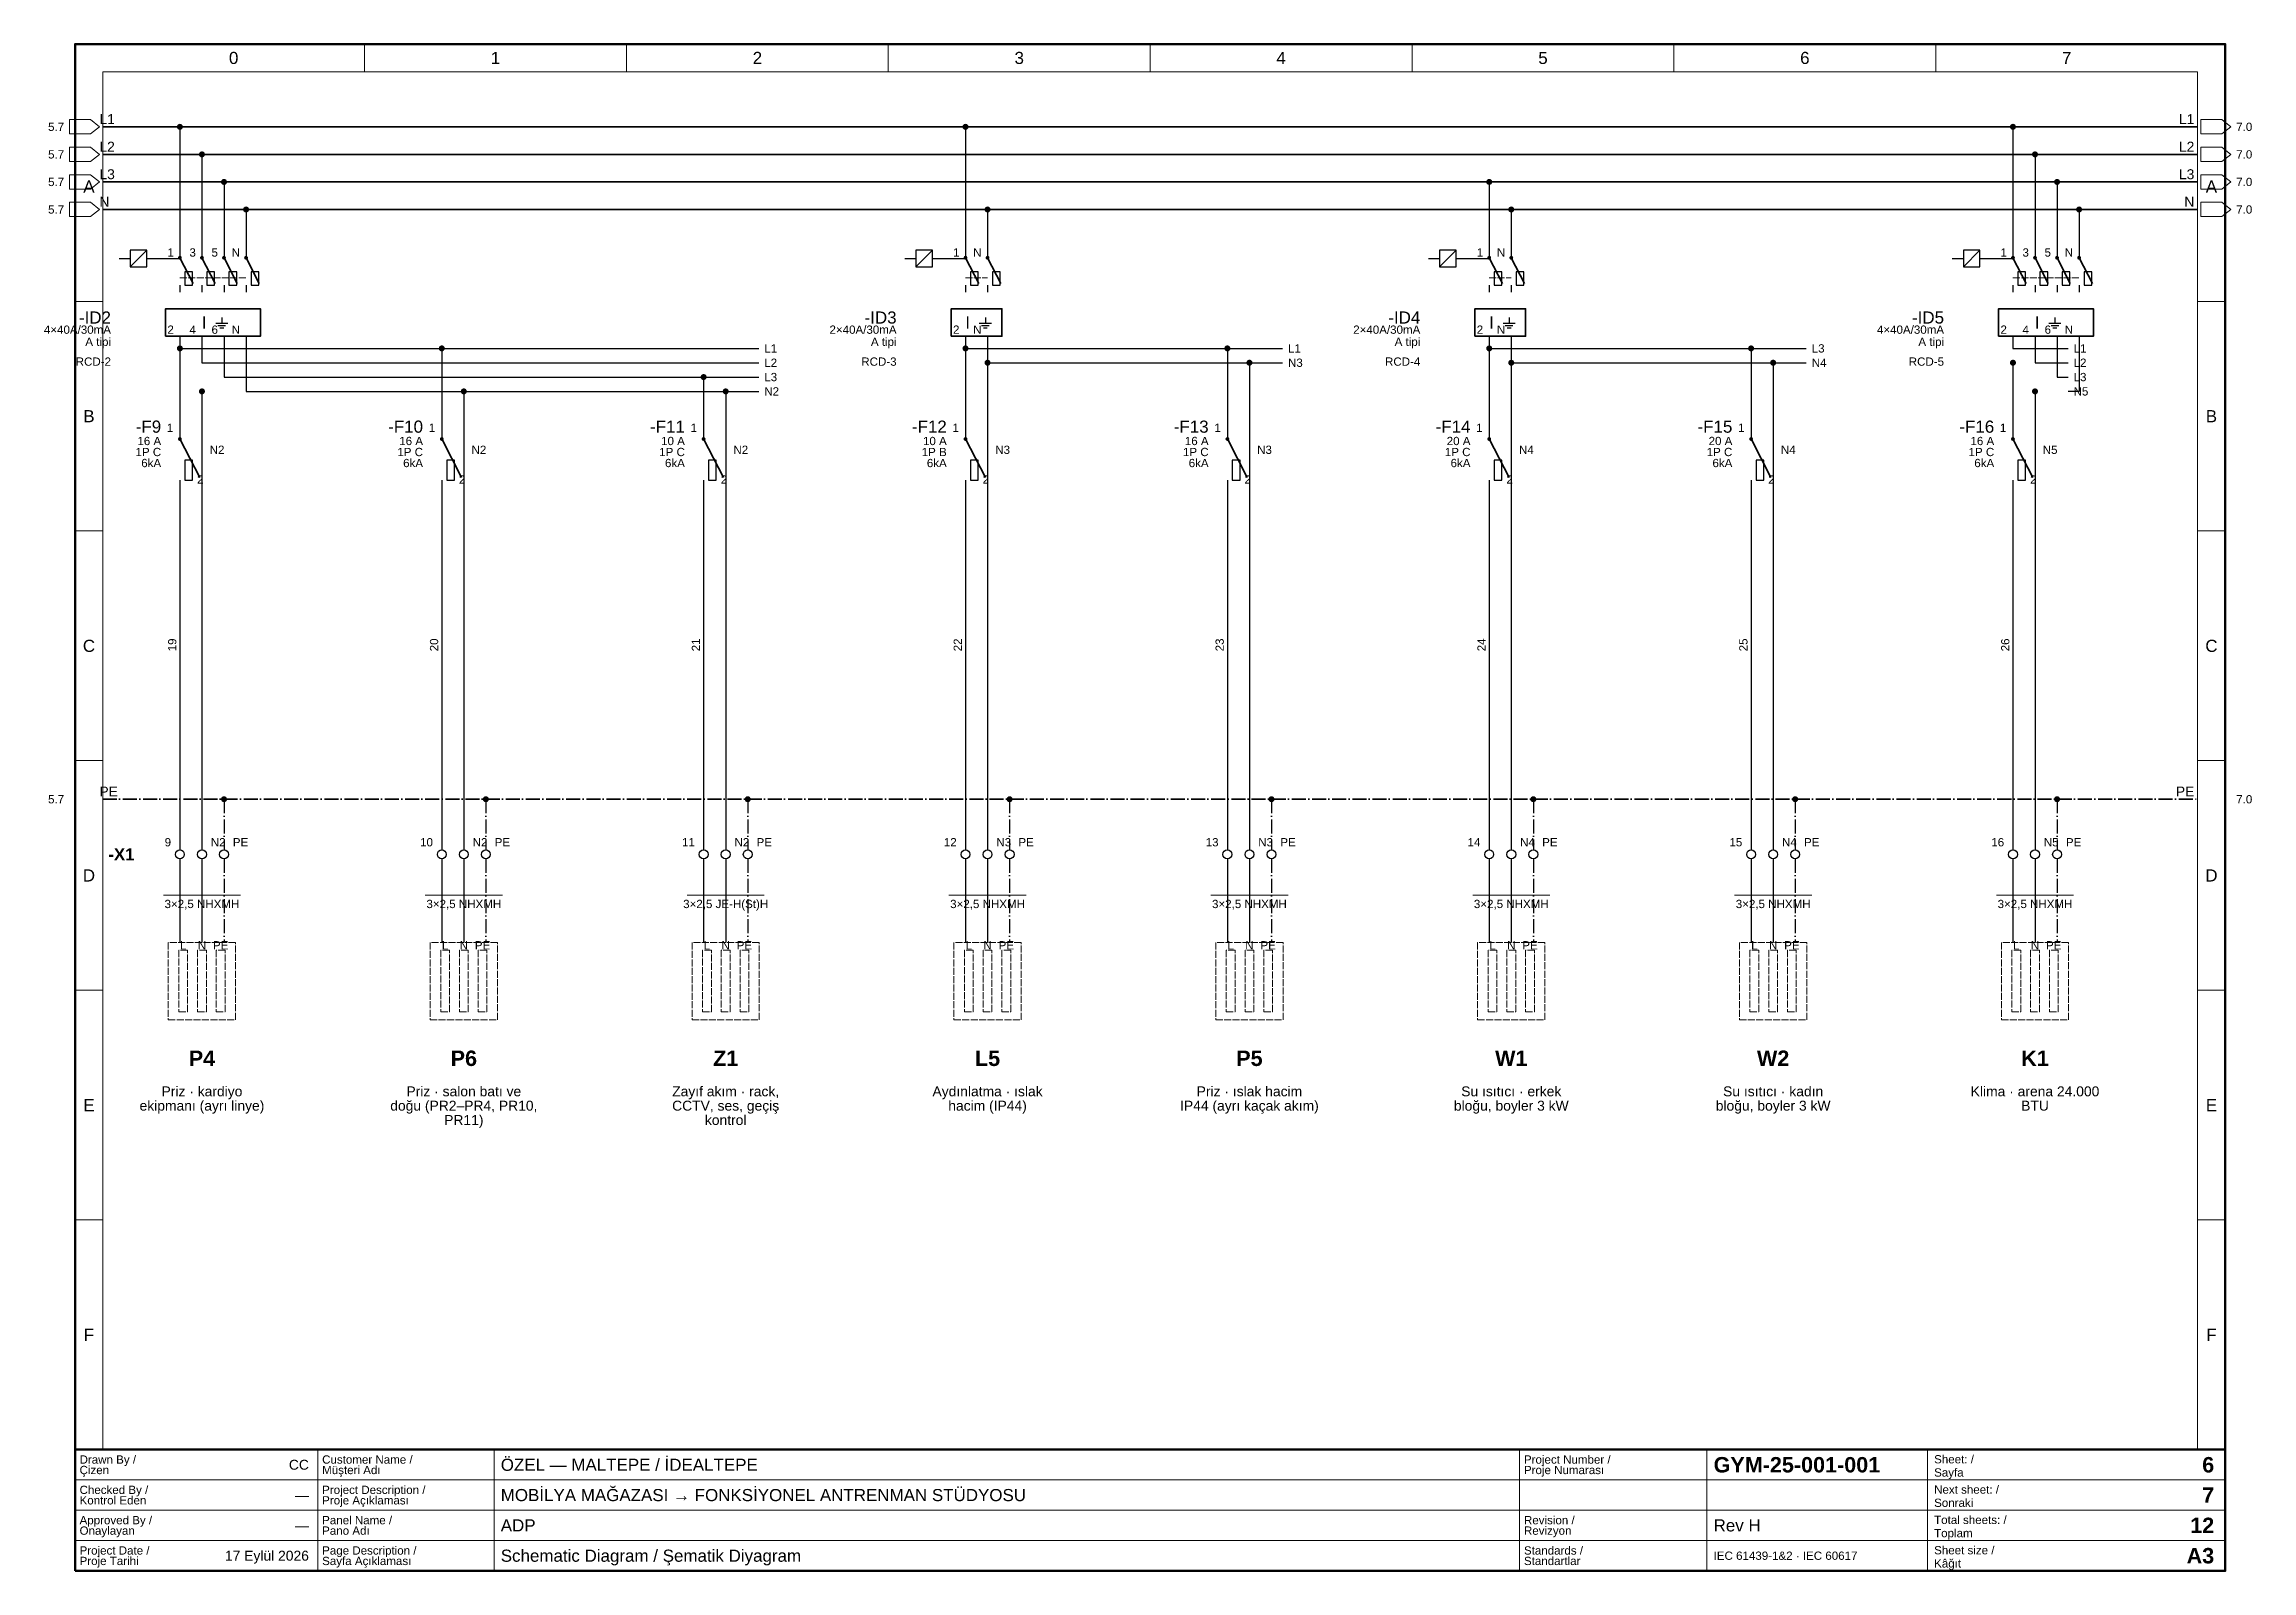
# Paper-space layout '06 Schematic Diagram - Şematik Diyagram' of a CAD drawing. Header units: millimetres. Extents: x 14 to 415, y 10 to 287.
import ezdxf
from ezdxf.enums import TextEntityAlignment as Align

# ---------------------------------------------------------------- set-up
doc = ezdxf.new("R2010")
doc.units = ezdxf.units.MM
doc.linetypes.add('DASHDOT', pattern=[3.556, 2.54, -0.508, 0, -0.508])
doc.linetypes.add('DASHED', pattern=[1.524, 1.27, -0.254])
for name, color, linetype, lineweight in [('E-SEMA-ANTET', 7, 'Continuous', 50), ('E-SEMA-KLEMENS', 7, 'Continuous', 25), ('E-SEMA-PE', 7, 'DASHDOT', 35), ('E-SEMA-RAY', 7, 'Continuous', 35), ('E-SEMA-SEMBOL', 7, 'Continuous', 35), ('E-SEMA-TEL', 7, 'Continuous', 25), ('E-SEMA-YAZI', 7, 'Continuous', 18), ('E-SEMA-YUK', 8, 'DASHED', 18), ('E-SEMA-ZON', 8, 'Continuous', 18)]:
    doc.layers.add(name, color=color, linetype=linetype, lineweight=lineweight)
doc.styles.add('GYM', font='arial.ttf')
doc.styles.add('GYM-B', font='arialbd.ttf')

psp = doc.layouts.new('06 Schematic Diagram - Şematik Diyagram')

# ---------------------------------------------------------------- hatches: boundary and pattern name
at = {"layer": 'E-SEMA-SEMBOL'}
h = psp.add_hatch(color=7, dxfattribs=at)
edge = h.paths.add_edge_path()
edge.add_arc((39, 272), 0.55, 0, 360)
h = psp.add_hatch(color=7, dxfattribs=at)
edge = h.paths.add_edge_path()
edge.add_arc((181.5, 272), 0.55, 0, 360)
h = psp.add_hatch(color=7, dxfattribs=at)
edge = h.paths.add_edge_path()
edge.add_arc((371.5, 272), 0.55, 0, 360)
h = psp.add_hatch(color=7, dxfattribs=at)
edge = h.paths.add_edge_path()
edge.add_arc((43, 267), 0.55, 0, 360)
h = psp.add_hatch(color=7, dxfattribs=at)
edge = h.paths.add_edge_path()
edge.add_arc((375.5, 267), 0.55, 0, 360)
h = psp.add_hatch(color=7, dxfattribs=at)
edge = h.paths.add_edge_path()
edge.add_arc((47, 262), 0.55, 0, 360)
h = psp.add_hatch(color=7, dxfattribs=at)
edge = h.paths.add_edge_path()
edge.add_arc((276.5, 262), 0.55, 0, 360)
h = psp.add_hatch(color=7, dxfattribs=at)
edge = h.paths.add_edge_path()
edge.add_arc((379.5, 262), 0.55, 0, 360)
h = psp.add_hatch(color=7, dxfattribs=at)
edge = h.paths.add_edge_path()
edge.add_arc((51, 257), 0.55, 0, 360)
h = psp.add_hatch(color=7, dxfattribs=at)
edge = h.paths.add_edge_path()
edge.add_arc((185.5, 257), 0.55, 0, 360)
h = psp.add_hatch(color=7, dxfattribs=at)
edge = h.paths.add_edge_path()
edge.add_arc((280.5, 257), 0.55, 0, 360)
h = psp.add_hatch(color=7, dxfattribs=at)
edge = h.paths.add_edge_path()
edge.add_arc((383.5, 257), 0.55, 0, 360)
h = psp.add_hatch(color=7, dxfattribs=at)
edge = h.paths.add_edge_path()
edge.add_arc((39, 248.24), 0.35, 0, 360)
h = psp.add_hatch(color=7, dxfattribs=at)
edge = h.paths.add_edge_path()
edge.add_arc((43, 248.24), 0.35, 0, 360)
h = psp.add_hatch(color=7, dxfattribs=at)
edge = h.paths.add_edge_path()
edge.add_arc((47, 248.24), 0.35, 0, 360)
h = psp.add_hatch(color=7, dxfattribs=at)
edge = h.paths.add_edge_path()
edge.add_arc((51, 248.24), 0.35, 0, 360)
h = psp.add_hatch(color=7, dxfattribs=at)
edge = h.paths.add_edge_path()
edge.add_arc((181.5, 248.24), 0.35, 0, 360)
h = psp.add_hatch(color=7, dxfattribs=at)
edge = h.paths.add_edge_path()
edge.add_arc((185.5, 248.24), 0.35, 0, 360)
h = psp.add_hatch(color=7, dxfattribs=at)
edge = h.paths.add_edge_path()
edge.add_arc((276.5, 248.24), 0.35, 0, 360)
h = psp.add_hatch(color=7, dxfattribs=at)
edge = h.paths.add_edge_path()
edge.add_arc((280.5, 248.24), 0.35, 0, 360)
h = psp.add_hatch(color=7, dxfattribs=at)
edge = h.paths.add_edge_path()
edge.add_arc((371.5, 248.24), 0.35, 0, 360)
h = psp.add_hatch(color=7, dxfattribs=at)
edge = h.paths.add_edge_path()
edge.add_arc((375.5, 248.24), 0.35, 0, 360)
h = psp.add_hatch(color=7, dxfattribs=at)
edge = h.paths.add_edge_path()
edge.add_arc((379.5, 248.24), 0.35, 0, 360)
h = psp.add_hatch(color=7, dxfattribs=at)
edge = h.paths.add_edge_path()
edge.add_arc((383.5, 248.24), 0.35, 0, 360)
h = psp.add_hatch(color=7, dxfattribs=at)
edge = h.paths.add_edge_path()
edge.add_arc((39, 231.8), 0.55, 0, 360)
h = psp.add_hatch(color=7, dxfattribs=at)
edge = h.paths.add_edge_path()
edge.add_arc((86.5, 231.8), 0.55, 0, 360)
h = psp.add_hatch(color=7, dxfattribs=at)
edge = h.paths.add_edge_path()
edge.add_arc((181.5, 231.8), 0.55, 0, 360)
h = psp.add_hatch(color=7, dxfattribs=at)
edge = h.paths.add_edge_path()
edge.add_arc((229, 231.8), 0.55, 0, 360)
h = psp.add_hatch(color=7, dxfattribs=at)
edge = h.paths.add_edge_path()
edge.add_arc((276.5, 231.8), 0.55, 0, 360)
h = psp.add_hatch(color=7, dxfattribs=at)
edge = h.paths.add_edge_path()
edge.add_arc((324, 231.8), 0.55, 0, 360)
h = psp.add_hatch(color=7, dxfattribs=at)
edge = h.paths.add_edge_path()
edge.add_arc((185.5, 229.2), 0.55, 0, 360)
h = psp.add_hatch(color=7, dxfattribs=at)
edge = h.paths.add_edge_path()
edge.add_arc((233, 229.2), 0.55, 0, 360)
h = psp.add_hatch(color=7, dxfattribs=at)
edge = h.paths.add_edge_path()
edge.add_arc((280.5, 229.2), 0.55, 0, 360)
h = psp.add_hatch(color=7, dxfattribs=at)
edge = h.paths.add_edge_path()
edge.add_arc((328, 229.2), 0.55, 0, 360)
h = psp.add_hatch(color=7, dxfattribs=at)
edge = h.paths.add_edge_path()
edge.add_arc((371.5, 229.2), 0.55, 0, 360)
h = psp.add_hatch(color=7, dxfattribs=at)
edge = h.paths.add_edge_path()
edge.add_arc((43, 224), 0.55, 0, 360)
h = psp.add_hatch(color=7, dxfattribs=at)
edge = h.paths.add_edge_path()
edge.add_arc((90.5, 224), 0.55, 0, 360)
h = psp.add_hatch(color=7, dxfattribs=at)
edge = h.paths.add_edge_path()
edge.add_arc((134, 226.6), 0.55, 0, 360)
h = psp.add_hatch(color=7, dxfattribs=at)
edge = h.paths.add_edge_path()
edge.add_arc((138, 224), 0.55, 0, 360)
h = psp.add_hatch(color=7, dxfattribs=at)
edge = h.paths.add_edge_path()
edge.add_arc((375.5, 224), 0.55, 0, 360)
h = psp.add_hatch(color=7, dxfattribs=at)
edge = h.paths.add_edge_path()
edge.add_arc((39, 215.36), 0.35, 0, 360)
h = psp.add_hatch(color=7, dxfattribs=at)
edge = h.paths.add_edge_path()
edge.add_arc((86.5, 215.36), 0.35, 0, 360)
h = psp.add_hatch(color=7, dxfattribs=at)
edge = h.paths.add_edge_path()
edge.add_arc((134, 215.36), 0.35, 0, 360)
h = psp.add_hatch(color=7, dxfattribs=at)
edge = h.paths.add_edge_path()
edge.add_arc((181.5, 215.36), 0.35, 0, 360)
h = psp.add_hatch(color=7, dxfattribs=at)
edge = h.paths.add_edge_path()
edge.add_arc((229, 215.36), 0.35, 0, 360)
h = psp.add_hatch(color=7, dxfattribs=at)
edge = h.paths.add_edge_path()
edge.add_arc((276.5, 215.36), 0.35, 0, 360)
h = psp.add_hatch(color=7, dxfattribs=at)
edge = h.paths.add_edge_path()
edge.add_arc((324, 215.36), 0.35, 0, 360)
h = psp.add_hatch(color=7, dxfattribs=at)
edge = h.paths.add_edge_path()
edge.add_arc((371.5, 215.36), 0.35, 0, 360)
h = psp.add_hatch(color=7, dxfattribs=at)
edge = h.paths.add_edge_path()
edge.add_arc((47, 150), 0.55, 0, 360)
h = psp.add_hatch(color=7, dxfattribs=at)
edge = h.paths.add_edge_path()
edge.add_arc((94.5, 150), 0.55, 0, 360)
h = psp.add_hatch(color=7, dxfattribs=at)
edge = h.paths.add_edge_path()
edge.add_arc((142, 150), 0.55, 0, 360)
h = psp.add_hatch(color=7, dxfattribs=at)
edge = h.paths.add_edge_path()
edge.add_arc((189.5, 150), 0.55, 0, 360)
h = psp.add_hatch(color=7, dxfattribs=at)
edge = h.paths.add_edge_path()
edge.add_arc((237, 150), 0.55, 0, 360)
h = psp.add_hatch(color=7, dxfattribs=at)
edge = h.paths.add_edge_path()
edge.add_arc((284.5, 150), 0.55, 0, 360)
h = psp.add_hatch(color=7, dxfattribs=at)
edge = h.paths.add_edge_path()
edge.add_arc((332, 150), 0.55, 0, 360)
h = psp.add_hatch(color=7, dxfattribs=at)
edge = h.paths.add_edge_path()
edge.add_arc((379.5, 150), 0.55, 0, 360)

# ---------------------------------------------------------------- linework, layer by layer
at = {"layer": 'E-SEMA-ANTET', "lineweight": 18}
for p, q in [((64, 10), (64, 32)), ((96, 10), (96, 32)), ((282, 10), (282, 32)), ((316, 10), (316, 32)), ((356, 10), (356, 32)), ((20, 26.5), (410, 26.5)), ((20, 21), (410, 21)), ((20, 15.5), (410, 15.5))]:
    psp.add_line(p, q, dxfattribs=at)
at = {"layer": 'E-SEMA-ANTET', "lineweight": 70}
psp.add_lwpolyline([(20, 10), (410, 10), (410, 287), (20, 287)], close=True, dxfattribs=at)
at = {"layer": 'E-SEMA-ANTET', "lineweight": 50}
psp.add_lwpolyline([(20, 10), (410, 10), (410, 32), (20, 32)], close=True, dxfattribs=at)
at = {"layer": 'E-SEMA-KLEMENS', "lineweight": 25}
for centre in [(39, 140), (43, 140), (47, 140), (86.5, 140), (90.5, 140), (94.5, 140), (134, 140), (138, 140), (142, 140), (181.5, 140), (185.5, 140), (189.5, 140), (229, 140), (233, 140), (237, 140), (276.5, 140), (280.5, 140), (284.5, 140), (324, 140), (328, 140), (332, 140), (371.5, 140), (375.5, 140), (379.5, 140)]:
    psp.add_circle(centre, 0.8, dxfattribs=at)
at = {"layer": 'E-SEMA-PE', "linetype": 'DASHDOT', "lineweight": 35}
psp.add_line((25, 150), (405, 150), dxfattribs=at)
at = {"layer": 'E-SEMA-PE', "linetype": 'DASHDOT', "lineweight": 25}
for p, q in [((47, 150), (47, 140.8)), ((94.5, 150), (94.5, 140.8)), ((142, 150), (142, 140.8)), ((189.5, 150), (189.5, 140.8)), ((237, 150), (237, 140.8)), ((284.5, 150), (284.5, 140.8)), ((332, 150), (332, 140.8)), ((379.5, 150), (379.5, 140.8)), ((47, 139.2), (47, 124)), ((94.5, 139.2), (94.5, 124)), ((142, 139.2), (142, 124)), ((189.5, 139.2), (189.5, 124)), ((237, 139.2), (237, 124)), ((284.5, 139.2), (284.5, 124)), ((332, 139.2), (332, 124)), ((379.5, 139.2), (379.5, 124))]:
    psp.add_line(p, q, dxfattribs=at)
at = {"layer": 'E-SEMA-RAY', "lineweight": 35}
for p, q in [((25, 272), (405, 272)), ((25, 267), (405, 267)), ((25, 262), (405, 262)), ((25, 257), (405, 257))]:
    psp.add_line(p, q, dxfattribs=at)
at = {"layer": 'E-SEMA-RAY', "lineweight": 25}
for p, q in [((39, 231.8), (144, 231.8)), ((43, 229.2), (144, 229.2)), ((181.5, 231.8), (239, 231.8)), ((185.5, 229.2), (239, 229.2)), ((276.5, 231.8), (334, 231.8)), ((280.5, 229.2), (334, 229.2)), ((371.5, 231.8), (381.5, 231.8)), ((375.5, 229.2), (381.5, 229.2)), ((47, 226.6), (144, 226.6)), ((379.5, 226.6), (381.5, 226.6)), ((51, 224), (144, 224)), ((383.5, 224), (381.5, 224))]:
    psp.add_line(p, q, dxfattribs=at)
at = {"layer": 'E-SEMA-SEMBOL', "lineweight": 18}
for p, q in [((30, 246.6), (33, 249.6)), ((172.5, 246.6), (175.5, 249.6)), ((267.5, 246.6), (270.5, 249.6)), ((362.5, 246.6), (365.5, 249.6))]:
    psp.add_line(p, q, dxfattribs=at)
at = {"layer": 'E-SEMA-SEMBOL', "lineweight": 35}
for p, q in [((39, 248.24), (41.4, 243.6)), ((43, 248.24), (45.4, 243.6)), ((47, 248.24), (49.4, 243.6)), ((51, 248.24), (53.4, 243.6)), ((181.5, 248.24), (183.9, 243.6)), ((185.5, 248.24), (187.9, 243.6)), ((276.5, 248.24), (278.9, 243.6)), ((280.5, 248.24), (282.9, 243.6)), ((371.5, 248.24), (373.9, 243.6)), ((375.5, 248.24), (377.9, 243.6)), ((379.5, 248.24), (381.9, 243.6)), ((383.5, 248.24), (385.9, 243.6)), ((39, 215.36), (42.6, 208.4)), ((86.5, 215.36), (90.1, 208.4)), ((134, 215.36), (137.6, 208.4)), ((181.5, 215.36), (185.1, 208.4)), ((229, 215.36), (232.6, 208.4)), ((276.5, 215.36), (280.1, 208.4)), ((324, 215.36), (327.6, 208.4)), ((371.5, 215.36), (375.1, 208.4))]:
    psp.add_line(p, q, dxfattribs=at)
at = {"layer": 'E-SEMA-SEMBOL', "linetype": 'DASHED', "lineweight": 18}
for p, q in [((39, 244.6), (51, 244.6)), ((181.5, 244.6), (185.5, 244.6)), ((276.5, 244.6), (280.5, 244.6)), ((371.5, 244.6), (383.5, 244.6))]:
    psp.add_line(p, q, dxfattribs=at)
at = {"layer": 'E-SEMA-SEMBOL', "lineweight": 25}
for p, q in [((45.5, 236.4), (47.7, 236.4)), ((46.6, 237.4), (46.6, 236.4)), ((184, 236.4), (186.2, 236.4)), ((185.1, 237.4), (185.1, 236.4)), ((279, 236.4), (281.2, 236.4)), ((280.1, 237.4), (280.1, 236.4)), ((378, 236.4), (380.2, 236.4)), ((379.1, 237.4), (379.1, 236.4)), ((45.9, 235.95), (47.3, 235.95)), ((46.25, 235.5), (46.95, 235.5)), ((184.4, 235.95), (185.8, 235.95)), ((184.75, 235.5), (185.45, 235.5)), ((279.4, 235.95), (280.8, 235.95)), ((279.75, 235.5), (280.45, 235.5)), ((378.4, 235.95), (379.8, 235.95)), ((378.75, 235.5), (379.45, 235.5))]:
    psp.add_line(p, q, dxfattribs=at)
for points in [[(30, 246.6), (33, 246.6), (33, 249.6), (30, 249.6)], [(172.5, 246.6), (175.5, 246.6), (175.5, 249.6), (172.5, 249.6)], [(267.5, 246.6), (270.5, 246.6), (270.5, 249.6), (267.5, 249.6)], [(362.5, 246.6), (365.5, 246.6), (365.5, 249.6), (362.5, 249.6)], [(39.9, 243.28), (41.3, 243.28), (41.3, 245.68), (39.9, 245.68)], [(43.9, 243.28), (45.3, 243.28), (45.3, 245.68), (43.9, 245.68)], [(47.9, 243.28), (49.3, 243.28), (49.3, 245.68), (47.9, 245.68)], [(51.9, 243.28), (53.3, 243.28), (53.3, 245.68), (51.9, 245.68)], [(182.4, 243.28), (183.8, 243.28), (183.8, 245.68), (182.4, 245.68)], [(186.4, 243.28), (187.8, 243.28), (187.8, 245.68), (186.4, 245.68)], [(277.4, 243.28), (278.8, 243.28), (278.8, 245.68), (277.4, 245.68)], [(281.4, 243.28), (282.8, 243.28), (282.8, 245.68), (281.4, 245.68)], [(372.4, 243.28), (373.8, 243.28), (373.8, 245.68), (372.4, 245.68)], [(376.4, 243.28), (377.8, 243.28), (377.8, 245.68), (376.4, 245.68)], [(380.4, 243.28), (381.8, 243.28), (381.8, 245.68), (380.4, 245.68)], [(384.4, 243.28), (385.8, 243.28), (385.8, 245.68), (384.4, 245.68)], [(39.9, 207.92), (41.3, 207.92), (41.3, 211.52), (39.9, 211.52)], [(87.4, 207.92), (88.8, 207.92), (88.8, 211.52), (87.4, 211.52)], [(134.9, 207.92), (136.3, 207.92), (136.3, 211.52), (134.9, 211.52)], [(182.4, 207.92), (183.8, 207.92), (183.8, 211.52), (182.4, 211.52)], [(229.9, 207.92), (231.3, 207.92), (231.3, 211.52), (229.9, 211.52)], [(277.4, 207.92), (278.8, 207.92), (278.8, 211.52), (277.4, 211.52)], [(324.9, 207.92), (326.3, 207.92), (326.3, 211.52), (324.9, 211.52)], [(372.4, 207.92), (373.8, 207.92), (373.8, 211.52), (372.4, 211.52)]]:
    psp.add_lwpolyline(points, close=True, dxfattribs=at)
at = {"layer": 'E-SEMA-SEMBOL', "lineweight": 35}
for points in [[(36.4, 234), (53.6, 234), (53.6, 239), (36.4, 239)], [(178.9, 234), (188.1, 234), (188.1, 239), (178.9, 239)], [(273.9, 234), (283.1, 234), (283.1, 239), (273.9, 239)], [(368.9, 234), (386.1, 234), (386.1, 239), (368.9, 239)]]:
    psp.add_lwpolyline(points, close=True, dxfattribs=at)
at = {"layer": 'E-SEMA-TEL', "lineweight": 25}
for p, q in [((39, 272), (39, 250)), ((181.5, 272), (181.5, 250)), ((371.5, 272), (371.5, 250)), ((43, 267), (43, 250)), ((375.5, 267), (375.5, 250)), ((47, 262), (47, 250)), ((276.5, 262), (276.5, 250)), ((379.5, 262), (379.5, 250)), ((51, 257), (51, 250)), ((185.5, 257), (185.5, 250)), ((280.5, 257), (280.5, 250)), ((383.5, 257), (383.5, 250)), ((39, 250), (39, 248.24)), ((43, 250), (43, 248.24)), ((47, 250), (47, 248.24)), ((51, 250), (51, 248.24)), ((181.5, 250), (181.5, 248.24)), ((185.5, 250), (185.5, 248.24)), ((276.5, 250), (276.5, 248.24)), ((280.5, 250), (280.5, 248.24)), ((371.5, 250), (371.5, 248.24)), ((375.5, 250), (375.5, 248.24)), ((379.5, 250), (379.5, 248.24)), ((383.5, 250), (383.5, 248.24)), ((28, 248.1), (30, 248.1)), ((33, 248.1), (39, 248.1)), ((170.5, 248.1), (172.5, 248.1)), ((175.5, 248.1), (181.5, 248.1)), ((265.5, 248.1), (267.5, 248.1)), ((270.5, 248.1), (276.5, 248.1)), ((360.5, 248.1), (362.5, 248.1)), ((365.5, 248.1), (371.5, 248.1)), ((39, 243.28), (39, 242)), ((43, 243.28), (43, 242)), ((47, 243.28), (47, 242)), ((51, 243.28), (51, 242)), ((181.5, 243.28), (181.5, 242)), ((185.5, 243.28), (185.5, 242)), ((276.5, 243.28), (276.5, 242)), ((280.5, 243.28), (280.5, 242)), ((371.5, 243.28), (371.5, 242)), ((375.5, 243.28), (375.5, 242)), ((379.5, 243.28), (379.5, 242)), ((383.5, 243.28), (383.5, 242)), ((39, 234), (39, 232.4)), ((39, 234), (39, 231.8)), ((43, 234), (43, 232.4)), ((43, 234), (43, 229.2)), ((47, 234), (47, 232.4)), ((47, 234), (47, 226.6)), ((51, 234), (51, 232.4)), ((51, 234), (51, 224)), ((181.5, 234), (181.5, 232.4)), ((181.5, 234), (181.5, 231.8)), ((185.5, 234), (185.5, 232.4)), ((185.5, 234), (185.5, 229.2)), ((276.5, 234), (276.5, 232.4)), ((276.5, 234), (276.5, 231.8)), ((280.5, 234), (280.5, 232.4)), ((280.5, 234), (280.5, 229.2)), ((371.5, 234), (371.5, 232.4)), ((371.5, 234), (371.5, 231.8)), ((375.5, 234), (375.5, 232.4)), ((375.5, 234), (375.5, 229.2)), ((379.5, 234), (379.5, 232.4)), ((379.5, 234), (379.5, 226.6)), ((383.5, 234), (383.5, 232.4)), ((383.5, 234), (383.5, 224)), ((39, 231.8), (39, 218)), ((86.5, 231.8), (86.5, 218)), ((181.5, 231.8), (181.5, 218)), ((185.5, 229.2), (185.5, 140.8)), ((229, 231.8), (229, 218)), ((233, 229.2), (233, 140.8)), ((276.5, 231.8), (276.5, 218)), ((280.5, 229.2), (280.5, 140.8)), ((324, 231.8), (324, 218)), ((328, 229.2), (328, 140.8)), ((371.5, 229.2), (371.5, 218)), ((134, 226.6), (134, 218)), ((43, 224), (43, 140.8)), ((90.5, 224), (90.5, 140.8)), ((138, 224), (138, 140.8)), ((375.5, 224), (375.5, 140.8)), ((39, 218), (39, 215.36)), ((86.5, 218), (86.5, 215.36)), ((134, 218), (134, 215.36)), ((181.5, 218), (181.5, 215.36)), ((229, 218), (229, 215.36)), ((276.5, 218), (276.5, 215.36)), ((324, 218), (324, 215.36)), ((371.5, 218), (371.5, 215.36)), ((39, 207.92), (39, 206)), ((39, 206), (39, 140.8)), ((86.5, 207.92), (86.5, 206)), ((86.5, 206), (86.5, 140.8)), ((134, 207.92), (134, 206)), ((134, 206), (134, 140.8)), ((181.5, 207.92), (181.5, 206)), ((181.5, 206), (181.5, 140.8)), ((229, 207.92), (229, 206)), ((229, 206), (229, 140.8)), ((276.5, 207.92), (276.5, 206)), ((276.5, 206), (276.5, 140.8)), ((324, 207.92), (324, 206)), ((324, 206), (324, 140.8)), ((371.5, 207.92), (371.5, 206)), ((371.5, 206), (371.5, 140.8)), ((39, 139.2), (39, 124)), ((43, 139.2), (43, 124)), ((86.5, 139.2), (86.5, 124)), ((90.5, 139.2), (90.5, 124)), ((134, 139.2), (134, 124)), ((138, 139.2), (138, 124)), ((181.5, 139.2), (181.5, 124)), ((185.5, 139.2), (185.5, 124)), ((229, 139.2), (229, 124)), ((233, 139.2), (233, 124)), ((276.5, 139.2), (276.5, 124)), ((280.5, 139.2), (280.5, 124)), ((324, 139.2), (324, 124)), ((328, 139.2), (328, 124)), ((371.5, 139.2), (371.5, 124)), ((375.5, 139.2), (375.5, 124))]:
    psp.add_line(p, q, dxfattribs=at)
at = {"layer": 'E-SEMA-YAZI', "lineweight": 13}
for p, q in [((36, 132.6), (50, 132.6)), ((83.5, 132.6), (97.5, 132.6)), ((131, 132.6), (145, 132.6)), ((178.5, 132.6), (192.5, 132.6)), ((226, 132.6), (240, 132.6)), ((273.5, 132.6), (287.5, 132.6)), ((321, 132.6), (335, 132.6)), ((368.5, 132.6), (382.5, 132.6))]:
    psp.add_line(p, q, dxfattribs=at)
at = {"layer": 'E-SEMA-YAZI', "lineweight": 18}
for points in [[(19, 270.7), (22.8, 270.7), (24.4, 272), (22.8, 273.3), (19, 273.3)], [(405.6, 270.7), (409.4, 270.7), (411, 272), (409.4, 273.3), (405.6, 273.3)], [(19, 265.7), (22.8, 265.7), (24.4, 267), (22.8, 268.3), (19, 268.3)], [(405.6, 265.7), (409.4, 265.7), (411, 267), (409.4, 268.3), (405.6, 268.3)], [(19, 260.7), (22.8, 260.7), (24.4, 262), (22.8, 263.3), (19, 263.3)], [(405.6, 260.7), (409.4, 260.7), (411, 262), (409.4, 263.3), (405.6, 263.3)], [(19, 255.7), (22.8, 255.7), (24.4, 257), (22.8, 258.3), (19, 258.3)], [(405.6, 255.7), (409.4, 255.7), (411, 257), (409.4, 258.3), (405.6, 258.3)]]:
    psp.add_lwpolyline(points, close=True, dxfattribs=at)
at = {"layer": 'E-SEMA-YUK', "linetype": 'DASHED', "lineweight": 18}
for points in [[(36.9, 110), (49.1, 110), (49.1, 124), (36.9, 124)], [(84.4, 110), (96.6, 110), (96.6, 124), (84.4, 124)], [(131.9, 110), (144.1, 110), (144.1, 124), (131.9, 124)], [(179.4, 110), (191.6, 110), (191.6, 124), (179.4, 124)], [(226.9, 110), (239.1, 110), (239.1, 124), (226.9, 124)], [(274.4, 110), (286.6, 110), (286.6, 124), (274.4, 124)], [(321.9, 110), (334.1, 110), (334.1, 124), (321.9, 124)], [(369.4, 110), (381.6, 110), (381.6, 124), (369.4, 124)]]:
    psp.add_lwpolyline(points, close=True, dxfattribs=at)
at = {"layer": 'E-SEMA-YUK', "lineweight": 18}
for points in [[(38.8, 111.4), (40.4, 111.4), (40.4, 122.6), (38.8, 122.6)], [(42.2, 111.4), (43.8, 111.4), (43.8, 122.6), (42.2, 122.6)], [(45.6, 111.4), (47.2, 111.4), (47.2, 122.6), (45.6, 122.6)], [(86.3, 111.4), (87.9, 111.4), (87.9, 122.6), (86.3, 122.6)], [(89.7, 111.4), (91.3, 111.4), (91.3, 122.6), (89.7, 122.6)], [(93.1, 111.4), (94.7, 111.4), (94.7, 122.6), (93.1, 122.6)], [(133.8, 111.4), (135.4, 111.4), (135.4, 122.6), (133.8, 122.6)], [(137.2, 111.4), (138.8, 111.4), (138.8, 122.6), (137.2, 122.6)], [(140.6, 111.4), (142.2, 111.4), (142.2, 122.6), (140.6, 122.6)], [(181.3, 111.4), (182.9, 111.4), (182.9, 122.6), (181.3, 122.6)], [(184.7, 111.4), (186.3, 111.4), (186.3, 122.6), (184.7, 122.6)], [(188.1, 111.4), (189.7, 111.4), (189.7, 122.6), (188.1, 122.6)], [(228.8, 111.4), (230.4, 111.4), (230.4, 122.6), (228.8, 122.6)], [(232.2, 111.4), (233.8, 111.4), (233.8, 122.6), (232.2, 122.6)], [(235.6, 111.4), (237.2, 111.4), (237.2, 122.6), (235.6, 122.6)], [(276.3, 111.4), (277.9, 111.4), (277.9, 122.6), (276.3, 122.6)], [(279.7, 111.4), (281.3, 111.4), (281.3, 122.6), (279.7, 122.6)], [(283.1, 111.4), (284.7, 111.4), (284.7, 122.6), (283.1, 122.6)], [(323.8, 111.4), (325.4, 111.4), (325.4, 122.6), (323.8, 122.6)], [(327.2, 111.4), (328.8, 111.4), (328.8, 122.6), (327.2, 122.6)], [(330.6, 111.4), (332.2, 111.4), (332.2, 122.6), (330.6, 122.6)], [(371.3, 111.4), (372.9, 111.4), (372.9, 122.6), (371.3, 122.6)], [(374.7, 111.4), (376.3, 111.4), (376.3, 122.6), (374.7, 122.6)], [(378.1, 111.4), (379.7, 111.4), (379.7, 122.6), (378.1, 122.6)]]:
    psp.add_lwpolyline(points, close=True, dxfattribs=at)
at = {"layer": 'E-SEMA-ZON', "lineweight": 18}
for p, q in [((72.5, 282), (72.5, 287)), ((120, 282), (120, 287)), ((167.5, 282), (167.5, 287)), ((215, 282), (215, 287)), ((262.5, 282), (262.5, 287)), ((310, 282), (310, 287)), ((357.5, 282), (357.5, 287)), ((20, 240.33), (25, 240.33)), ((405, 240.33), (410, 240.33)), ((20, 198.67), (25, 198.67)), ((405, 198.67), (410, 198.67)), ((20, 157), (25, 157)), ((405, 157), (410, 157)), ((20, 115.33), (25, 115.33)), ((405, 115.33), (410, 115.33)), ((20, 73.67), (25, 73.67)), ((405, 73.67), (410, 73.67)), ((72.5, 32), (72.5, 32)), ((120, 32), (120, 32)), ((167.5, 32), (167.5, 32)), ((215, 32), (215, 32)), ((262.5, 32), (262.5, 32)), ((310, 32), (310, 32)), ((357.5, 32), (357.5, 32))]:
    psp.add_line(p, q, dxfattribs=at)
psp.add_lwpolyline([(25, 32), (405, 32), (405, 282), (25, 282)], close=True, dxfattribs=at)

# ---------------------------------------------------------------- texts
at = {"layer": 'E-SEMA-ANTET'}
for s, height, style, p in [('Çizen', 1.5, 'GYM', (20.8, 28.3)), ('Drawn By /', 1.5, 'GYM', (20.8, 30.2)), ('Customer Name /', 1.5, 'GYM', (64.8, 30.2)), ('Müşteri Adı', 1.5, 'GYM', (64.8, 28.3)), ('ÖZEL — MALTEPE / İDEALTEPE', 2.2, 'GYM', (97.2, 29.25)), ('Project Number /', 1.5, 'GYM', (282.8, 30.2)), ('Proje Numarası', 1.5, 'GYM', (282.8, 28.3)), ('GYM-25-001-001', 2.8, 'GYM-B', (317.2, 29.25)), ('Sheet: /', 1.5, 'GYM', (357.2, 30.25)), ('Sayfa', 1.5, 'GYM', (357.2, 27.85)), ('Checked By /', 1.5, 'GYM', (20.8, 24.7)), ('Project Description /', 1.5, 'GYM', (64.8, 24.7)), ('MOBİLYA MAĞAZASI → FONKSİYONEL ANTRENMAN STÜDYOSU', 2.2, 'GYM', (97.2, 23.75)), ('Next sheet: /', 1.5, 'GYM', (357.2, 24.75)), ('Approved By /', 1.5, 'GYM', (20.8, 19.2)), ('Kontrol Eden', 1.5, 'GYM', (20.8, 22.8)), ('Proje Açıklaması', 1.5, 'GYM', (64.8, 22.8)), ('Panel Name /', 1.5, 'GYM', (64.8, 19.2)), ('Revision /', 1.5, 'GYM', (282.8, 19.2)), ('Total sheets: /', 1.5, 'GYM', (357.2, 19.25)), ('Sonraki', 1.5, 'GYM', (357.2, 22.35)), ('Onaylayan', 1.5, 'GYM', (20.8, 17.3)), ('Pano Adı', 1.5, 'GYM', (64.8, 17.3)), ('ADP', 2.2, 'GYM', (97.2, 18.25)), ('Revizyon', 1.5, 'GYM', (282.8, 17.3)), ('Rev H', 2.2, 'GYM', (317.2, 18.25)), ('Toplam', 1.5, 'GYM', (357.2, 16.85)), ('Project Date /', 1.5, 'GYM', (20.8, 13.7)), ('Proje Tarihi', 1.5, 'GYM', (20.8, 11.8)), ('Sayfa Açıklaması', 1.5, 'GYM', (64.8, 11.8)), ('Page Description /', 1.5, 'GYM', (64.8, 13.7)), ('Schematic Diagram / Şematik Diyagram', 2.2, 'GYM', (97.2, 12.75)), ('Standards /', 1.5, 'GYM', (282.8, 13.7)), ('Standartlar', 1.5, 'GYM', (282.8, 11.8)), ('IEC 61439-1&2 · IEC 60617', 1.5, 'GYM', (317.2, 12.75)), ('Sheet size /', 1.5, 'GYM', (357.2, 13.75)), ('Kâğıt', 1.5, 'GYM', (357.2, 11.35))]:
    psp.add_text(s, height=height, dxfattribs=dict(at, style=style)).set_placement(p, align=Align.MIDDLE_LEFT)
for s, height, style, p in [('CC', 1.8, 'GYM', (62.4, 29.25)), ('6', 2.8, 'GYM-B', (408, 29.25)), ('7', 2.8, 'GYM-B', (408, 23.75)), ('—', 1.8, 'GYM', (62.4, 23.75)), ('—', 1.8, 'GYM', (62.4, 18.25)), ('12', 2.8, 'GYM-B', (408, 18.25)), ('17 Eylül 2026', 1.8, 'GYM', (62.4, 12.75)), ('A3', 2.8, 'GYM-B', (408, 12.75))]:
    psp.add_text(s, height=height, dxfattribs=dict(at, style=style)).set_placement(p, align=Align.MIDDLE_RIGHT)
at = {"layer": 'E-SEMA-SEMBOL', "style": 'GYM'}
for p in [(43.4, 236.5), (181.9, 236.5), (276.9, 236.5), (375.9, 236.5)]:
    psp.add_text('I', height=2.2, dxfattribs=at).set_placement(p, align=Align.MIDDLE_CENTER)
at = {"layer": 'E-SEMA-YAZI', "style": 'GYM'}
for s, height, p in [('5.7', 1.5, (18, 272)), ('L1', 1.8, (404.4, 273.4)), ('L2', 1.8, (404.4, 268.4)), ('5.7', 1.5, (18, 267)), ('L3', 1.8, (404.4, 263.4)), ('5.7', 1.5, (18, 262)), ('5.7', 1.5, (18, 257)), ('N', 1.8, (404.4, 258.4)), ('1', 1.5, (37.9, 249.2)), ('3', 1.5, (41.9, 249.2)), ('5', 1.5, (45.9, 249.2)), ('N', 1.5, (49.9, 249.2)), ('1', 1.5, (180.4, 249.2)), ('N', 1.5, (184.4, 249.2)), ('1', 1.5, (275.4, 249.2)), ('N', 1.5, (279.4, 249.2)), ('1', 1.5, (370.4, 249.2)), ('3', 1.5, (374.4, 249.2)), ('5', 1.5, (378.4, 249.2)), ('N', 1.5, (382.4, 249.2)), ('-ID2', 2.2, (26.5, 237.4)), ('-ID3', 2.2, (169, 237.4)), ('-ID4', 2.2, (264, 237.4)), ('-ID5', 2.2, (359, 237.4)), ('4×40A/30mA', 1.5, (26.5, 235.2)), ('A tipi', 1.5, (26.5, 233)), ('2', 1.5, (37.9, 235.2)), ('4', 1.5, (41.9, 235.2)), ('6', 1.5, (45.9, 235.2)), ('N', 1.5, (49.9, 235.2)), ('2×40A/30mA', 1.5, (169, 235.2)), ('A tipi', 1.5, (169, 233)), ('2', 1.5, (180.4, 235.2)), ('N', 1.5, (184.4, 235.2)), ('2×40A/30mA', 1.5, (264, 235.2)), ('A tipi', 1.5, (264, 233)), ('2', 1.5, (275.4, 235.2)), ('N', 1.5, (279.4, 235.2)), ('4×40A/30mA', 1.5, (359, 235.2)), ('A tipi', 1.5, (359, 233)), ('2', 1.5, (370.4, 235.2)), ('4', 1.5, (374.4, 235.2)), ('6', 1.5, (378.4, 235.2)), ('N', 1.5, (382.4, 235.2)), ('RCD-2', 1.5, (26.5, 229.4)), ('RCD-3', 1.5, (169, 229.4)), ('RCD-4', 1.5, (264, 229.4)), ('RCD-5', 1.5, (359, 229.4)), ('-F9', 2.2, (35.6, 217.6)), ('1', 1.5, (37.8, 217.4)), ('-F10', 2.2, (83.1, 217.6)), ('1', 1.5, (85.3, 217.4)), ('-F11', 2.2, (130.6, 217.6)), ('1', 1.5, (132.8, 217.4)), ('-F12', 2.2, (178.1, 217.6)), ('1', 1.5, (180.3, 217.4)), ('-F13', 2.2, (225.6, 217.6)), ('1', 1.5, (227.8, 217.4)), ('-F14', 2.2, (273.1, 217.6)), ('1', 1.5, (275.3, 217.4)), ('-F15', 2.2, (320.6, 217.6)), ('1', 1.5, (322.8, 217.4)), ('-F16', 2.2, (368.1, 217.6)), ('1', 1.5, (370.3, 217.4)), ('1P C', 1.5, (35.6, 213)), ('16 A', 1.5, (35.6, 215)), ('1P C', 1.5, (83.1, 213)), ('16 A', 1.5, (83.1, 215)), ('1P C', 1.5, (130.6, 213)), ('10 A', 1.5, (130.6, 215)), ('1P B', 1.5, (178.1, 213)), ('10 A', 1.5, (178.1, 215)), ('1P C', 1.5, (225.6, 213)), ('16 A', 1.5, (225.6, 215)), ('1P C', 1.5, (273.1, 213)), ('20 A', 1.5, (273.1, 215)), ('1P C', 1.5, (320.6, 213)), ('20 A', 1.5, (320.6, 215)), ('1P C', 1.5, (368.1, 213)), ('16 A', 1.5, (368.1, 215)), ('6kA', 1.5, (35.6, 211)), ('6kA', 1.5, (83.1, 211)), ('6kA', 1.5, (130.6, 211)), ('6kA', 1.5, (178.1, 211)), ('6kA', 1.5, (225.6, 211)), ('6kA', 1.5, (273.1, 211)), ('6kA', 1.5, (320.6, 211)), ('6kA', 1.5, (368.1, 211)), ('PE', 1.8, (404.4, 151.4)), ('5.7', 1.5, (18, 150)), ('9', 1.5, (37.4, 142.2)), ('10', 1.5, (84.9, 142.2)), ('11', 1.5, (132.4, 142.2)), ('12', 1.5, (179.9, 142.2)), ('13', 1.5, (227.4, 142.2)), ('14', 1.5, (274.9, 142.2)), ('15', 1.5, (322.4, 142.2)), ('16', 1.5, (369.9, 142.2))]:
    psp.add_text(s, height=height, dxfattribs=at).set_placement(p, align=Align.MIDDLE_RIGHT)
at = {"layer": 'E-SEMA-YAZI'}
for s, height, style, p in [('L1', 1.8, 'GYM', (24.4, 273.4)), ('7.0', 1.5, 'GYM', (412, 272)), ('L2', 1.8, 'GYM', (24.4, 268.4)), ('L3', 1.8, 'GYM', (24.4, 263.4)), ('7.0', 1.5, 'GYM', (412, 267)), ('7.0', 1.5, 'GYM', (412, 262)), ('N', 1.8, 'GYM', (24.4, 258.4)), ('7.0', 1.5, 'GYM', (412, 257)), ('L1', 1.5, 'GYM', (145, 231.8)), ('L1', 1.5, 'GYM', (240, 231.8)), ('L3', 1.5, 'GYM', (335, 231.8)), ('L1', 1.5, 'GYM', (382.5, 231.8)), ('L2', 1.5, 'GYM', (145, 229.2)), ('N3', 1.5, 'GYM', (240, 229.2)), ('N4', 1.5, 'GYM', (335, 229.2)), ('L2', 1.5, 'GYM', (382.5, 229.2)), ('L3', 1.5, 'GYM', (145, 226.6)), ('N2', 1.5, 'GYM', (145, 224)), ('L3', 1.5, 'GYM', (382.5, 226.6)), ('N5', 1.5, 'GYM', (382.5, 224)), ('N2', 1.5, 'GYM', (44.4, 213.4)), ('N2', 1.5, 'GYM', (91.9, 213.4)), ('N2', 1.5, 'GYM', (139.4, 213.4)), ('N3', 1.5, 'GYM', (186.9, 213.4)), ('N3', 1.5, 'GYM', (234.4, 213.4)), ('N4', 1.5, 'GYM', (281.9, 213.4)), ('N4', 1.5, 'GYM', (329.4, 213.4)), ('N5', 1.5, 'GYM', (376.9, 213.4)), ('2', 1.5, 'GYM', (42.1, 208)), ('2', 1.5, 'GYM', (89.6, 208)), ('2', 1.5, 'GYM', (137.1, 208)), ('2', 1.5, 'GYM', (184.6, 208)), ('2', 1.5, 'GYM', (232.1, 208)), ('2', 1.5, 'GYM', (279.6, 208)), ('2', 1.5, 'GYM', (327.1, 208)), ('2', 1.5, 'GYM', (374.6, 208)), ('PE', 1.8, 'GYM', (24.4, 151.4)), ('7.0', 1.5, 'GYM', (412, 150)), ('-X1', 2.2, 'GYM-B', (26, 140)), ('N2', 1.5, 'GYM', (44.6, 142.2)), ('PE', 1.5, 'GYM', (48.6, 142.2)), ('N2', 1.5, 'GYM', (92.1, 142.2)), ('PE', 1.5, 'GYM', (96.1, 142.2)), ('N2', 1.5, 'GYM', (139.6, 142.2)), ('PE', 1.5, 'GYM', (143.6, 142.2)), ('N3', 1.5, 'GYM', (187.1, 142.2)), ('PE', 1.5, 'GYM', (191.1, 142.2)), ('N3', 1.5, 'GYM', (234.6, 142.2)), ('PE', 1.5, 'GYM', (238.6, 142.2)), ('N4', 1.5, 'GYM', (282.1, 142.2)), ('PE', 1.5, 'GYM', (286.1, 142.2)), ('N4', 1.5, 'GYM', (329.6, 142.2)), ('PE', 1.5, 'GYM', (333.6, 142.2)), ('N5', 1.5, 'GYM', (377.1, 142.2)), ('PE', 1.5, 'GYM', (381.1, 142.2))]:
    psp.add_text(s, height=height, dxfattribs=dict(at, style=style)).set_placement(p, align=Align.MIDDLE_LEFT)
at = {"layer": 'E-SEMA-YAZI', "style": 'GYM'}
for s, p in [('19', (37.6, 178)), ('20', (85.1, 178)), ('21', (132.6, 178)), ('22', (180.1, 178)), ('23', (227.6, 178)), ('24', (275.1, 178)), ('25', (322.6, 178)), ('26', (370.1, 178))]:
    psp.add_text(s, height=1.5, rotation=90, dxfattribs=at).set_placement(p, align=Align.MIDDLE_CENTER)
at = {"layer": 'E-SEMA-YAZI'}
for s, height, style, p in [('3×2,5 NHXMH', 1.5, 'GYM', (43, 131)), ('3×2,5 NHXMH', 1.5, 'GYM', (90.5, 131)), ('3×2,5 JE-H(St)H', 1.5, 'GYM', (138, 131)), ('3×2,5 NHXMH', 1.5, 'GYM', (185.5, 131)), ('3×2,5 NHXMH', 1.5, 'GYM', (233, 131)), ('3×2,5 NHXMH', 1.5, 'GYM', (280.5, 131)), ('3×2,5 NHXMH', 1.5, 'GYM', (328, 131)), ('3×2,5 NHXMH', 1.5, 'GYM', (375.5, 131)), ('P4', 2.8, 'GYM-B', (43, 103)), ('P6', 2.8, 'GYM-B', (90.5, 103)), ('Z1', 2.8, 'GYM-B', (138, 103)), ('L5', 2.8, 'GYM-B', (185.5, 103)), ('P5', 2.8, 'GYM-B', (233, 103)), ('W1', 2.8, 'GYM-B', (280.5, 103)), ('W2', 2.8, 'GYM-B', (328, 103)), ('K1', 2.8, 'GYM-B', (375.5, 103)), ('Priz · kardiyo', 1.8, 'GYM', (43, 97)), ('Priz · salon batı ve', 1.8, 'GYM', (90.5, 97)), ('Zayıf akım · rack,', 1.8, 'GYM', (138, 97)), ('Aydınlatma · ıslak', 1.8, 'GYM', (185.5, 97)), ('Priz · ıslak hacim', 1.8, 'GYM', (233, 97)), ('Su ısıtıcı · erkek', 1.8, 'GYM', (280.5, 97)), ('Su ısıtıcı · kadın', 1.8, 'GYM', (328, 97)), ('Klima · arena 24.000', 1.8, 'GYM', (375.5, 97)), ('ekipmanı (ayrı linye)', 1.8, 'GYM', (43, 94.4)), ('doğu (PR2–PR4, PR10,', 1.8, 'GYM', (90.5, 94.4)), ('PR11)', 1.8, 'GYM', (90.5, 91.8)), ('CCTV, ses, geçiş', 1.8, 'GYM', (138, 94.4)), ('kontrol', 1.8, 'GYM', (138, 91.8)), ('hacim (IP44)', 1.8, 'GYM', (185.5, 94.4)), ('IP44 (ayrı kaçak akım)', 1.8, 'GYM', (233, 94.4)), ('bloğu, boyler 3 kW', 1.8, 'GYM', (280.5, 94.4)), ('bloğu, boyler 3 kW', 1.8, 'GYM', (328, 94.4)), ('BTU', 1.8, 'GYM', (375.5, 94.4))]:
    psp.add_text(s, height=height, dxfattribs=dict(at, style=style)).set_placement(p, align=Align.MIDDLE_CENTER)
at = {"layer": 'E-SEMA-YUK', "style": 'GYM'}
for s, p in [('L', (39.6, 123.5)), ('N', (43, 123.5)), ('PE', (46.4, 123.5)), ('L', (87.1, 123.5)), ('N', (90.5, 123.5)), ('PE', (93.9, 123.5)), ('L', (134.6, 123.5)), ('N', (138, 123.5)), ('PE', (141.4, 123.5)), ('L', (182.1, 123.5)), ('N', (185.5, 123.5)), ('PE', (188.9, 123.5)), ('L', (229.6, 123.5)), ('N', (233, 123.5)), ('PE', (236.4, 123.5)), ('L', (277.1, 123.5)), ('N', (280.5, 123.5)), ('PE', (283.9, 123.5)), ('L', (324.6, 123.5)), ('N', (328, 123.5)), ('PE', (331.4, 123.5)), ('L', (372.1, 123.5)), ('N', (375.5, 123.5)), ('PE', (378.9, 123.5))]:
    psp.add_text(s, height=1.5, dxfattribs=at).set_placement(p, align=Align.MIDDLE_CENTER)
at = {"layer": 'E-SEMA-ZON', "style": 'GYM'}
for s, p in [('0', (48.75, 284.5)), ('1', (96.25, 284.5)), ('2', (143.75, 284.5)), ('3', (191.25, 284.5)), ('4', (238.75, 284.5)), ('5', (286.25, 284.5)), ('6', (333.75, 284.5)), ('7', (381.25, 284.5)), ('A', (22.5, 261.17)), ('A', (407.5, 261.17)), ('B', (22.5, 219.5)), ('B', (407.5, 219.5)), ('C', (22.5, 177.83)), ('C', (407.5, 177.83)), ('D', (22.5, 136.17)), ('D', (407.5, 136.17)), ('E', (22.5, 94.5)), ('E', (407.5, 94.5)), ('F', (22.5, 52.83)), ('F', (407.5, 52.83))]:
    psp.add_text(s, height=2.2, dxfattribs=at).set_placement(p, align=Align.MIDDLE_CENTER)

doc.saveas('drawing.dxf')
